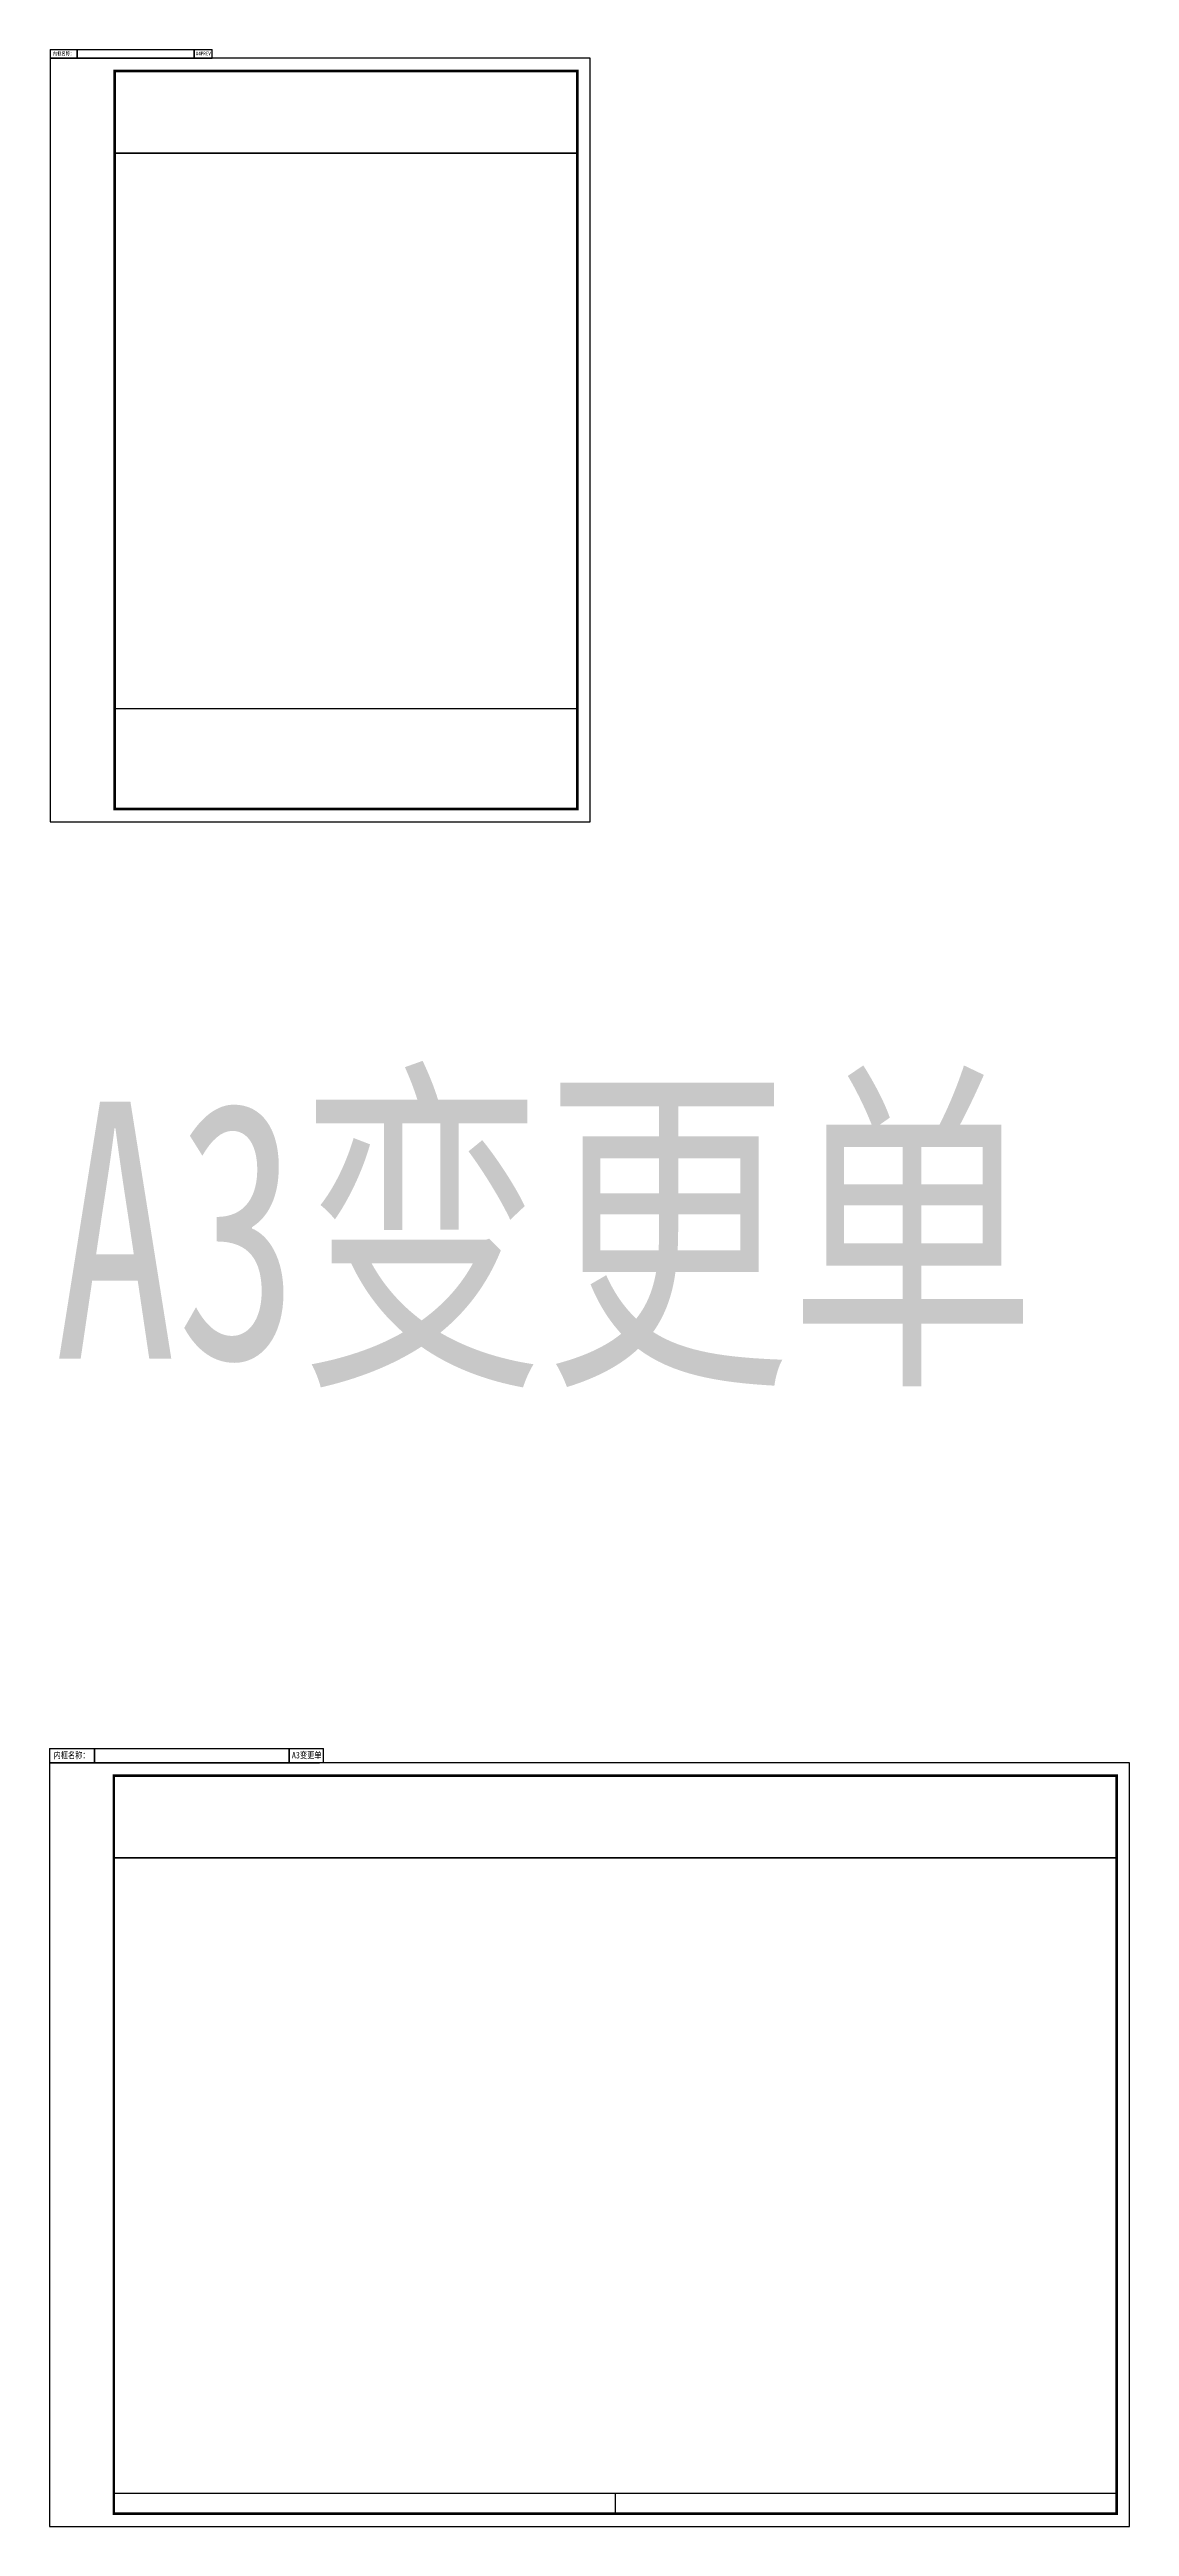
# Model space of a CAD drawing. Extents: x -671963 to 2381076, y -56129 to 1796010.
# Drawn here: x -668448 to -626448, y 314327 to 410647 of the extents above; entities that cross this region are included whole.
import ezdxf

# ---------------------------------------------------------------- set-up
doc = ezdxf.new("R2010")
doc.units = 0
doc.header["$LTSCALE"] = 1000
doc.layers.add('内框', color=8, linetype='CONTINUOUS', plot=False)
doc.styles.add('TH-STYLE1', font='', dxfattribs={"width": 0.7})
doc.styles.add('黑体', font='')
doc.styles.get('TH-STYLE1').set_extended_font_data('STFangsong')
doc.styles.get('黑体').set_extended_font_data('SimHei')

# ---------------------------------------------------------------- blocks, each defined once
blk = doc.blocks.new('THAPE_A4PREV_inner')
at = {"layer": '内框'}
for p, q in [((0, 300.3), (0, 297)), ((0, 300.3), (63, 300.3)), ((10.5, 297), (10.5, 300.3)), ((10.5, 300.3), (10.5, 297)), ((55.9, 297), (55.89, 300.3)), ((55.89, 300.3), (55.9, 297)), ((63, 297), (63, 300.3)), ((0, 297), (10.5, 297)), ((6, 297), (0, 297)), ((18, 297), (6, 297)), ((10.5, 297), (55.9, 297)), ((42, 297), (18, 297)), ((63, 297), (42, 297)), ((55.9, 297), (63, 297)), ((25, 44), (205, 44))]:
    blk.add_line(p, q, dxfattribs=at)
blk.add_lwpolyline([(0, 0), (210, 0), (210, 297), (0, 297)], close=True, dxfattribs=at)
for points, const_width in [([(25, 5), (205, 5), (205, 292), (25, 292)], 1), ([(25, 292), (25, 260), (205, 260), (205, 292)], 0.7)]:
    blk.add_lwpolyline(points, close=True, dxfattribs=dict(at, const_width=const_width))
at = {"layer": '内框', "style": '黑体', "width": 0.8}
for s, p in [('内框名称：', (0.95, 298)), ('A4PREV', (56.55, 297.99))]:
    blk.add_text(s, height=1.5, dxfattribs=at).set_placement(p)
blk.add_attdef('内框名称', (11.04, 297.99), '', height=1.5, dxfattribs=at)
blk = doc.blocks.new('THAPE_A3变更单_inner(1)')
at = {"layer": '内框'}
for p, q in [((0, 302.5), (0, 297)), ((0, 302.5), (106.5, 302.5)), ((17.5, 297), (17.5, 302.5)), ((17.5, 302.5), (17.5, 297)), ((93.17, 297), (93.16, 302.5)), ((93.16, 302.5), (93.17, 297)), ((106.5, 297), (106.5, 302.5)), ((0, 297), (17.5, 297)), ((10, 297), (0, 297)), ((30, 297), (10, 297)), ((17.5, 297), (93.17, 297)), ((70, 297), (30, 297)), ((105, 297), (70, 297)), ((93.17, 297), (105, 297)), ((284.5, 292), (292.5, 292)), ((202, 260), (415, 260)), ((25, 13), (415, 13)), ((220, 13), (220, 5))]:
    blk.add_line(p, q, dxfattribs=at)
blk.add_lwpolyline([(0, 0), (420, 0), (420, 297), (0, 297)], close=True, dxfattribs=at)
for points, const_width in [([(25, 5), (415, 5), (415, 292), (25, 292)], 1), ([(25, 292), (25, 260), (415, 260), (415, 292)], 0.7)]:
    blk.add_lwpolyline(points, close=True, dxfattribs=dict(at, const_width=const_width))
at = {"layer": '内框', "style": '黑体', "width": 0.8}
for s, p in [('内框名称：', (1.58, 298.66)), ('A3变更单', (94.25, 298.66))]:
    blk.add_text(s, height=2.5, dxfattribs=at).set_placement(p)
blk.add_attdef('内框名称', (18.4, 298.66), '', height=2.5, dxfattribs=at)

msp = doc.modelspace()

# ---------------------------------------------------------------- block references
at = {"layer": '内框', "xscale": 100, "yscale": 100, "zscale": 100}
for name, p in [('THAPE_A4PREV_inner', (-668417.1653, 380616.9148)), ('THAPE_A3变更单_inner(1)', (-668447.6518, 314326.6228))]:
    msp.add_blockref(name, p, dxfattribs=at)

# ---------------------------------------------------------------- texts
at = {"layer": '内框', "insert": (-668274.1868, 369739.2053), "char_height": 10000, "width": 42776.493862, "attachment_point": 1, "style": 'TH-STYLE1'}
msp.add_mtext('A3变更单', dxfattribs=at)

doc.saveas('drawing.dxf')
